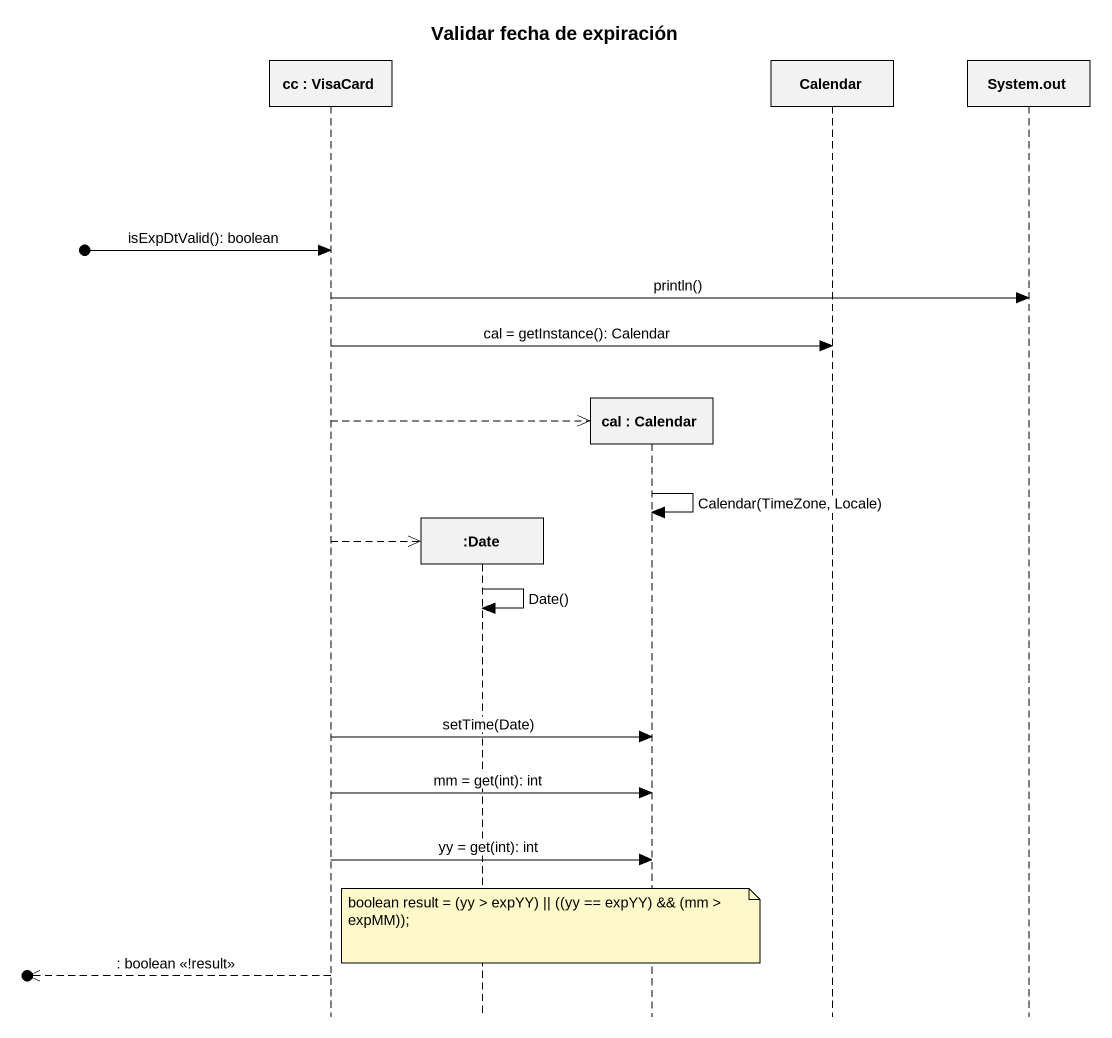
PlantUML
@startuml
title Validar fecha de expiración
hide footbox
participant "cc : VisaCard" as cc
participant ":Date" as Date
participant "cal : Calendar" as cal
participant Calendar
participant "System.out" as System_out

[o-> cc : isExpDtValid(): boolean
cc -> System_out : println()
cc -> Calendar : cal = getInstance(): Calendar
cc -->> cal **
cal -> cal : Calendar(TimeZone, Locale)
cc -->> Date **
Date -> Date : Date()
cc -> cal : setTime(Date)
cc -> cal : mm = get(int): int
cc -> cal : yy = get(int): int
note over Date : boolean result = (yy > expYY) || ((yy == expYY) && (mm > expMM));
[o<<-- cc : : boolean <<!result>>
@enduml
